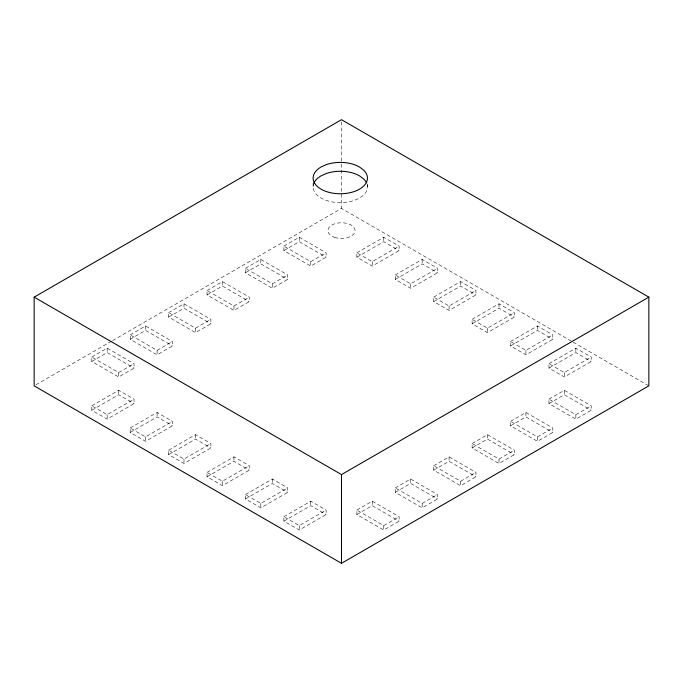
<?xml version="1.0" encoding="UTF-8"?>
<svg xmlns="http://www.w3.org/2000/svg" width="683" height="683" viewBox="0 0 683 683"><rect width="100%" height="100%" fill="white"/><g stroke="black" fill="none" stroke-linecap="round" stroke-linejoin="round"><path stroke-width="0.51" stroke-dasharray="3.42 2.56" d="M35.994 384.794L111.679 341.099M112.601 340.569L341.5 208.417L572.243 341.637M91.778 357.03L107.146 348.151L134.039 363.68L134.039 368.12L118.671 376.99L91.778 361.461L91.778 357.03L118.671 372.551L134.039 363.68M130.197 334.849L145.564 325.97L172.458 341.5L172.458 345.94L157.09 354.81L130.197 339.28L130.197 334.849L157.09 350.37L172.458 341.5M168.616 312.669L183.983 303.79L210.876 319.32L210.876 323.759L195.509 332.63L168.616 317.1L168.616 312.669L195.509 328.19L210.876 319.32M207.034 290.488L222.402 281.609L249.295 297.139L249.295 301.579L233.928 310.449L207.034 294.919L207.034 290.488L233.928 306.01L249.295 297.139M245.453 268.299L260.821 259.429L287.714 274.959L287.714 279.398L272.346 288.269L245.453 272.739L245.453 268.299L272.346 283.829L287.714 274.959M283.872 246.119L299.239 237.249L326.132 252.778L326.132 257.209L310.765 266.088L283.872 250.559L283.872 246.119L310.765 261.649L326.132 252.778M91.778 361.461L107.146 352.59L134.039 368.12M130.197 339.28L145.564 330.41L172.458 345.94M168.616 317.1L183.983 308.229L210.876 323.759M207.034 294.919L222.402 286.049L249.295 301.579M245.453 272.739L260.821 263.869L287.714 279.398M283.872 250.559L299.239 241.688L326.132 257.209M91.778 405.822L118.671 390.3L134.039 399.171L134.039 403.61L107.146 419.131L91.778 410.261L91.778 405.822L107.146 414.701L134.039 399.171M356.868 252.778L383.761 237.249L399.128 246.119L399.128 250.559L372.235 266.088L356.868 257.209L356.868 252.778L372.235 261.649L399.128 246.119M91.778 410.261L118.671 394.731L134.039 403.61M356.868 257.209L383.761 241.688L399.128 250.559M130.197 428.002L157.09 412.481L172.458 421.351L172.458 425.791L145.564 441.312L130.197 432.441L130.197 428.002L145.564 436.881L172.458 421.351M395.286 274.959L422.179 259.429L437.547 268.299L437.547 272.739L410.654 288.269L395.286 279.398L395.286 274.959L410.654 283.829L437.547 268.299M130.197 432.441L157.09 416.912L172.458 425.791M395.286 279.398L422.179 263.869L437.547 272.739M168.616 450.191L195.509 434.661L210.876 443.532L210.876 447.971L183.983 463.492L168.616 454.622L168.616 450.191L183.983 459.061L210.876 443.532M433.705 297.139L460.598 281.609L475.966 290.488L475.966 294.919L449.072 310.449L433.705 301.579L433.705 297.139L449.072 306.01L475.966 290.488M168.616 454.622L195.509 439.101L210.876 447.971M433.705 301.579L460.598 286.049L475.966 294.919M207.034 472.371L233.928 456.842L249.295 465.712L249.295 470.152L222.402 485.673L207.034 476.802L207.034 472.371L222.402 481.242L249.295 465.712M472.124 319.32L499.017 303.79L514.384 312.669L514.384 317.1L487.491 332.63L472.124 323.759L472.124 319.32L487.491 328.19L514.384 312.669M207.034 476.802L233.928 461.281L249.295 470.152M472.124 323.759L499.017 308.229L514.384 317.1M245.453 494.552L272.346 479.022L287.714 487.893L287.714 492.332L260.821 507.853L245.453 498.983L245.453 494.552L260.821 503.422L287.714 487.893M510.543 341.5L537.436 325.97L552.803 334.849L552.803 339.28L525.91 354.81L510.543 345.94L510.543 341.5L525.91 350.37L552.803 334.849M245.453 498.983L272.346 483.462L287.714 492.332M510.543 345.94L537.436 330.41L552.803 339.28M283.872 516.732L310.765 501.202L326.132 510.073L326.132 514.512L299.239 530.042L283.872 521.163L283.872 516.732L299.239 525.603L326.132 510.073M548.961 363.68L575.854 348.151L591.222 357.03L591.222 361.461L564.329 376.99L548.961 368.12L548.961 363.68L564.329 372.551L591.222 357.03M283.872 521.163L310.765 505.642L326.132 514.512M548.961 368.12L575.854 352.59L591.222 361.461M356.868 510.073L372.235 501.202L399.128 516.732L399.128 521.163L383.761 530.042L356.868 514.512L356.868 510.073L383.761 525.603L399.128 516.732M395.286 487.893L410.654 479.022L437.547 494.552L437.547 498.983L422.179 507.853L395.286 492.332L395.286 487.893L422.179 503.422L437.547 494.552M433.705 465.712L449.072 456.842L475.966 472.371L475.966 476.802L460.598 485.673L433.705 470.152L433.705 465.712L460.598 481.242L475.966 472.371M472.124 443.532L487.491 434.661L514.384 450.191L514.384 454.622L499.017 463.492L472.124 447.971L472.124 443.532L499.017 459.061L514.384 450.191M510.543 421.351L525.91 412.481L552.803 428.002L552.803 432.441L537.436 441.312L510.543 425.791L510.543 421.351L537.436 436.881L552.803 428.002M548.961 399.171L564.329 390.3L591.222 405.822L591.222 410.261L575.854 419.131L548.961 403.61L548.961 399.171L575.854 414.701L591.222 405.822M356.868 514.512L372.235 505.642L399.128 521.163M395.286 492.332L410.654 483.462L437.547 498.983M433.705 470.152L449.072 461.281L475.966 476.802M472.124 447.971L487.491 439.101L514.384 454.622M510.543 425.791L525.91 416.912L552.803 432.441M548.961 403.61L564.329 394.731L591.222 410.261M573.165 342.166L648.85 385.861M575.854 348.151L575.854 352.59M575.854 414.701L575.854 419.131M564.329 372.551L564.329 376.99M564.329 390.3L564.329 394.731M537.436 325.97L537.436 330.41M537.436 436.881L537.436 441.312M525.91 350.37L525.91 354.81M525.91 412.481L525.91 416.912M499.017 303.79L499.017 308.229M499.017 459.061L499.017 463.492M487.491 328.19L487.491 332.63M487.491 434.661L487.491 439.101M460.598 281.609L460.598 286.049M460.598 481.242L460.598 485.673M449.072 306.01L449.072 310.449M449.072 456.842L449.072 461.281M422.179 259.429L422.179 263.869M422.179 503.422L422.179 507.853M410.654 283.829L410.654 288.269M410.654 479.022L410.654 483.462M383.761 237.249L383.761 241.688M383.761 525.603L383.761 530.042M372.235 261.649L372.235 266.088M372.235 501.202L372.235 505.642M367.445 183.855L367.445 186.818M341.5 121.805L341.5 162.998M341.5 164.057L341.5 208.417M313.113 183.138L313.113 187.082M310.765 261.649L310.765 266.088M310.765 501.202L310.765 505.642M299.239 237.249L299.239 241.688M299.239 525.603L299.239 530.042M272.346 283.829L272.346 288.269M272.346 479.022L272.346 483.462M260.821 259.429L260.821 263.869M260.821 503.422L260.821 507.853M233.928 306.01L233.928 310.449M233.928 456.842L233.928 461.281M222.402 281.609L222.402 286.049M222.402 481.242L222.402 485.673M195.509 328.19L195.509 332.63M195.509 434.661L195.509 439.101M183.983 303.79L183.983 308.229M183.983 459.061L183.983 463.492M157.09 350.37L157.09 354.81M157.09 412.481L157.09 416.912M145.564 325.97L145.564 330.41M145.564 436.881L145.564 441.312M118.671 372.551L118.671 376.99M118.671 390.3L118.671 394.731M107.146 348.151L107.146 352.59M107.146 414.701L107.146 419.131M367.181 184.769A27.166 15.683 0 0 1 338.725 202.603A27.166 15.683 0 0 1 313.984 183.018M334.713 237.385A13.583 7.846 0 0 0 355.083 230.598A13.583 7.846 0 0 0 334.713 223.802A13.583 7.846 0 0 0 334.713 237.385"/><path stroke-width="1.02" d="M34.15 297.139L341.5 119.687L648.85 297.139L648.85 385.861L341.5 563.313L34.15 385.861L34.15 297.139L341.5 474.583L648.85 297.139M341.5 474.583L341.5 563.313M313.984 183.018A27.166 15.683 0 0 1 320.908 175.949L326.5 173.431A27.166 15.683 0 0 1 359.326 175.762L363.689 178.989A27.166 15.683 0 0 1 366.455 182.762M326.5 164.56L320.908 167.079A27.166 15.683 0 0 0 319.618 188.26A27.166 15.683 0 0 0 356.048 190.847A27.166 15.683 0 0 0 363.689 170.118L359.326 166.891A27.166 15.683 0 0 0 326.5 164.56"/></g></svg>
